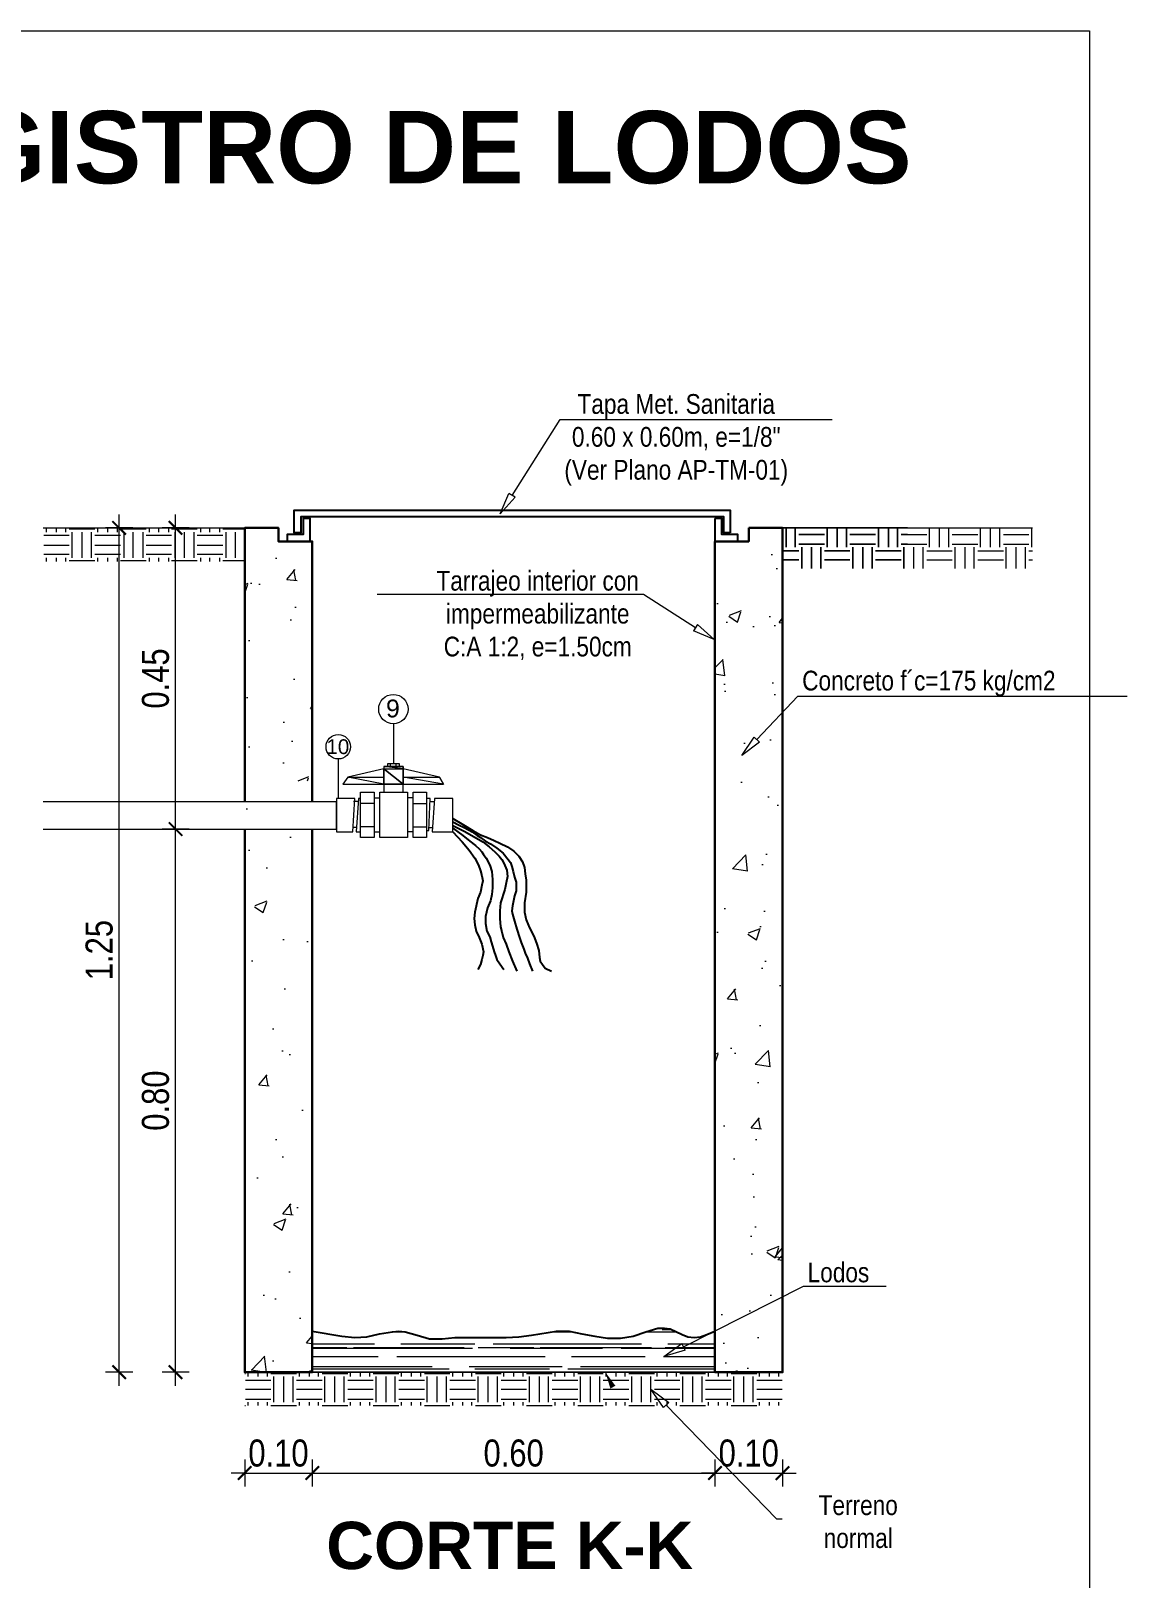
# Model space of a CAD drawing. Header units: metres. Extents: x 0 to 1843, y 1434 to 1492.
# Drawn here: x 1822.514 to 1824.136, y 1442.151 to 1444.442 of the extents above; entities that cross this region are included whole.
import ezdxf
from ezdxf import colors
from ezdxf.entities.mleader import LeaderData, LeaderLine
from ezdxf.enums import TextEntityAlignment as Align
from ezdxf.math import Vec2, Vec3

# ---------------------------------------------------------------- set-up
doc = ezdxf.new("R2010")
doc.units = ezdxf.units.M
doc.header["$LTSCALE"] = 0.005
doc.layers.add('-Acero techos', color=252, linetype='Continuous', lineweight=13)
doc.layers.add('-Acotado', color=251, linetype='Continuous', lineweight=5)
for name, color, linetype in [('A_50_CotasExter', 7, 'Continuous'), ('G-TEXTOS-TITULOS', 4, 'Continuous'), ('PDF_Text', 7, 'Continuous')]:
    doc.layers.add(name, color=color, linetype=linetype)
for name, color, linetype, true_color in [('PDF2_Geometry', 9, 'Continuous', 0x808080), ('PDF2_Solid Fills', 7, 'Continuous', 0xa500dd), ('PDF_Accesorios metalicos', 7, 'Continuous', 0x6e8add), ('PDF_Geometry', 9, 'Continuous', 0x808080), ('PDF_Muro secundario', 7, 'Continuous', 0x545454), ("PDF_Tub. de desague 4''", 7, 'Continuous', 0x002595)]:
    doc.layers.add(name, color=color, linetype=linetype, true_color=true_color)
doc.styles.add('-Arial Narrow', font='ARIALN.TTF')
doc.styles.add('25-TITULO', font='arialbd.ttf', dxfattribs={"height": 0.1})
doc.styles.add('PDF Arial-BoldMT', font='arial.ttf')
doc.dimstyles.new('Esc 1_20n', dxfattribs={"dimscale": 0.02, "dimtxt": 2, "dimasz": 1, "dimexe": 1, "dimexo": 1, "dimgap": 0.45, "dimtad": 1, "dimtoh": 1, "dimzin": 3, "dimdsep": 46, "dimtxsty": '-Arial Narrow', "dimblk": 'ARCHTICK', "dimcen": 1, "dimdle": 1, "dimclrd": 7, "dimclre": 7, "dimclrt": 7, "dimadec": 0, "dimazin": 0, "dimtfac": 1, "dimtix": 1, "dimtmove": 1, "dimatfit": 2, "dimldrblk": 'ARCHTICK', "dimfxl": 1, "dimfxlon": 1, "dimtolj": 2, "dimlwd": 5, "dimlwe": 5, "dimarcsym": 0})

# ---------------------------------------------------------------- blocks, each defined once
blk = doc.blocks.new('_ClosedBlank')
at = {"color": 0, "linetype": 'ByBlock', "lineweight": -2}
for p, q in [((-1, 0.167), (0, 0)), ((-1, 0.167), (-1, -0.167)), ((0, 0), (-1, -0.167))]:
    blk.add_line(p, q, dxfattribs=at)
blk = doc.blocks.new('_ArchTick')
at = {"color": 0, "linetype": 'ByBlock', "const_width": 0.15}
blk.add_lwpolyline([(-0.5, -0.5), (0.5, 0.5)], dxfattribs=at)
blk = doc.blocks.new('*D323')
at = {"layer": 'A_50_CotasExter', "color": 7, "lineweight": 5, "ltscale": 0.005, "transparency": 16777216}
for p, q in [((1822.7278, 1442.4362), (1822.7278, 1443.2804)), ((1822.7478, 1443.2604), (1822.7078, 1443.2604)), ((1822.7478, 1442.4562), (1822.7078, 1442.4562))]:
    blk.add_line(p, q, dxfattribs=at)
at = {"layer": 'Defpoints', "color": 0, "ltscale": 0.005, "transparency": 16777216}
for p in [(1822.7278, 1443.2604), (1822.8302, 1443.2604), (1822.8302, 1442.4562)]:
    blk.add_point(p, dxfattribs=at)
at = {"layer": 'A_50_CotasExter', "color": 7, "lineweight": 5, "ltscale": 0.005, "transparency": 16777216, "xscale": 0.02, "yscale": 0.02, "zscale": 0.02}
for p, rotation in [((1822.7278, 1443.2604), 90), ((1822.7278, 1442.4562), 270)]:
    blk.add_blockref('_ArchTick', p, dxfattribs=dict(at, rotation=rotation))
at = {"layer": 'A_50_CotasExter', "color": 7, "ltscale": 0.005, "transparency": 16777216, "insert": (1822.6983, 1442.8583), "char_height": 0.04, "attachment_point": 5, "rotation": 90, "style": '-Arial Narrow'}
blk.add_mtext('\\A2;0.80', dxfattribs=at)
blk = doc.blocks.new('*D324')
at = {"layer": 'A_50_CotasExter', "color": 7, "lineweight": 5, "ltscale": 0.005, "transparency": 16777216}
for p, q in [((1822.7278, 1443.2404), (1822.7278, 1443.7262)), ((1822.7478, 1443.7062), (1822.7078, 1443.7062)), ((1822.7478, 1443.2604), (1822.7078, 1443.2604))]:
    blk.add_line(p, q, dxfattribs=at)
at = {"layer": 'Defpoints', "color": 0, "ltscale": 0.005, "transparency": 16777216}
for p in [(1822.7278, 1443.7062), (1822.8302, 1443.7062), (1822.8302, 1443.2604)]:
    blk.add_point(p, dxfattribs=at)
at = {"layer": 'A_50_CotasExter', "color": 7, "lineweight": 5, "ltscale": 0.005, "transparency": 16777216, "xscale": 0.02, "yscale": 0.02, "zscale": 0.02}
for p, rotation in [((1822.7278, 1443.7062), 90), ((1822.7278, 1443.2604), 270)]:
    blk.add_blockref('_ArchTick', p, dxfattribs=dict(at, rotation=rotation))
at = {"layer": 'A_50_CotasExter', "color": 7, "ltscale": 0.005, "transparency": 16777216, "insert": (1822.6983, 1443.4833), "char_height": 0.04, "attachment_point": 5, "rotation": 90, "style": '-Arial Narrow'}
blk.add_mtext('\\A2;0.45', dxfattribs=at)
blk = doc.blocks.new('*D325')
at = {"layer": 'A_50_CotasExter', "color": 7, "lineweight": 5, "ltscale": 0.005, "transparency": 16777216}
for p, q in [((1822.6444, 1442.4362), (1822.6444, 1443.7262)), ((1822.6644, 1443.7062), (1822.6244, 1443.7062)), ((1822.6644, 1442.4562), (1822.6244, 1442.4562))]:
    blk.add_line(p, q, dxfattribs=at)
at = {"layer": 'Defpoints', "color": 0, "ltscale": 0.005, "transparency": 16777216}
for p in [(1822.6444, 1443.7062), (1822.8302, 1443.7062), (1822.8302, 1442.4562)]:
    blk.add_point(p, dxfattribs=at)
at = {"layer": 'A_50_CotasExter', "color": 7, "lineweight": 5, "ltscale": 0.005, "transparency": 16777216, "xscale": 0.02, "yscale": 0.02, "zscale": 0.02}
for p, rotation in [((1822.6444, 1443.7062), 90), ((1822.6444, 1442.4562), 270)]:
    blk.add_blockref('_ArchTick', p, dxfattribs=dict(at, rotation=rotation))
at = {"layer": 'A_50_CotasExter', "color": 7, "ltscale": 0.005, "transparency": 16777216, "insert": (1822.6149, 1443.0812), "char_height": 0.04, "attachment_point": 5, "rotation": 90, "style": '-Arial Narrow'}
blk.add_mtext('\\A2;1.25', dxfattribs=at)
blk = doc.blocks.new('*D326')
at = {"layer": 'A_50_CotasExter', "color": 7, "lineweight": 5, "ltscale": 0.005, "transparency": 16777216}
for p, q in [((1822.9302, 1442.3269), (1822.9302, 1442.2869)), ((1823.5263, 1442.3269), (1823.5263, 1442.2869)), ((1822.9102, 1442.3069), (1823.5463, 1442.3069))]:
    blk.add_line(p, q, dxfattribs=at)
at = {"layer": 'Defpoints', "color": 0, "ltscale": 0.005, "transparency": 16777216}
for p in [(1823.5263, 1443.0712), (1822.9302, 1442.4562), (1823.5263, 1442.3069)]:
    blk.add_point(p, dxfattribs=at)
at = {"layer": 'A_50_CotasExter', "color": 7, "lineweight": 5, "ltscale": 0.005, "transparency": 16777216, "xscale": 0.02, "yscale": 0.02, "zscale": 0.02}
for p, rotation in [((1822.9302, 1442.3069), 180.0000000001303), ((1823.5263, 1442.3069), 1.302755197527456e-10)]:
    blk.add_blockref('_ArchTick', p, dxfattribs=dict(at, rotation=rotation))
at = {"layer": 'A_50_CotasExter', "color": 7, "ltscale": 0.005, "transparency": 16777216, "insert": (1823.2283, 1442.3363), "char_height": 0.04, "attachment_point": 5, "style": '-Arial Narrow'}
blk.add_mtext('\\A2;0.60', dxfattribs=at)
blk = doc.blocks.new('*D327')
at = {"layer": 'A_50_CotasExter', "color": 7, "lineweight": 5, "ltscale": 0.005, "transparency": 16777216}
for p, q in [((1823.5263, 1442.3269), (1823.5263, 1442.2869)), ((1823.6263, 1442.3269), (1823.6263, 1442.2869)), ((1823.5263, 1442.3069), (1823.5063, 1442.3069)), ((1823.5263, 1442.3069), (1823.6263, 1442.3069)), ((1823.6263, 1442.3069), (1823.6463, 1442.3069))]:
    blk.add_line(p, q, dxfattribs=at)
at = {"layer": 'Defpoints', "color": 0, "ltscale": 0.005, "transparency": 16777216}
for p in [(1823.5263, 1443.0712), (1823.6263, 1443.0812), (1823.6263, 1442.3069)]:
    blk.add_point(p, dxfattribs=at)
at = {"layer": 'A_50_CotasExter', "color": 7, "lineweight": 5, "ltscale": 0.005, "transparency": 16777216, "xscale": 0.02, "yscale": 0.02, "zscale": 0.02}
for p, rotation in [((1823.5263, 1442.3069), 1.302957741700084e-10), ((1823.6263, 1442.3069), 180.0000000001303)]:
    blk.add_blockref('_ArchTick', p, dxfattribs=dict(at, rotation=rotation))
at = {"layer": 'A_50_CotasExter', "color": 7, "ltscale": 0.005, "transparency": 16777216, "insert": (1823.5763, 1442.3363), "char_height": 0.04, "attachment_point": 5, "style": '-Arial Narrow'}
blk.add_mtext('\\A2;0.10', dxfattribs=at)
blk = doc.blocks.new('*D314')
at = {"layer": 'A_50_CotasExter', "color": 7, "lineweight": 5, "ltscale": 0.005, "transparency": 16777216}
for p, q in [((1822.8302, 1442.3269), (1822.8302, 1442.2869)), ((1822.9302, 1442.3269), (1822.9302, 1442.2869)), ((1822.8302, 1442.3069), (1822.8102, 1442.3069)), ((1822.8302, 1442.3069), (1822.9302, 1442.3069)), ((1822.9302, 1442.3069), (1822.9502, 1442.3069))]:
    blk.add_line(p, q, dxfattribs=at)
at = {"layer": 'Defpoints', "color": 0, "ltscale": 0.005, "transparency": 16777216}
for p in [(1822.8302, 1442.4562), (1822.9302, 1442.4562), (1822.9302, 1442.3069)]:
    blk.add_point(p, dxfattribs=at)
at = {"layer": 'A_50_CotasExter', "color": 7, "lineweight": 5, "ltscale": 0.005, "transparency": 16777216, "xscale": 0.02, "yscale": 0.02, "zscale": 0.02}
blk.add_blockref('_ArchTick', (1822.8302, 1442.3069), dxfattribs=at)
at = {"layer": 'A_50_CotasExter', "color": 7, "lineweight": 5, "ltscale": 0.005, "transparency": 16777216, "xscale": 0.02, "yscale": 0.02, "zscale": 0.02, "rotation": 180}
blk.add_blockref('_ArchTick', (1822.9302, 1442.3069), dxfattribs=at)
at = {"layer": 'A_50_CotasExter', "color": 7, "ltscale": 0.005, "transparency": 16777216, "insert": (1822.8802, 1442.3363), "char_height": 0.04, "attachment_point": 5, "style": '-Arial Narrow'}
blk.add_mtext('\\A2;0.10', dxfattribs=at)

msp = doc.modelspace()

# ---------------------------------------------------------------- hatches: boundary and pattern name
at = {"layer": '-Acero techos', "lineweight": 5, "ltscale": 0.005, "true_color": 0x939598}
h = msp.add_hatch(dxfattribs=at)
h.set_pattern_fill('AR-CONC', color=252, scale=0.001)
h.set_pattern_definition([(50, (2.04877, -0.85642), (0.182184669, -0.015939086), [0.01905, -0.20955]), (355, (2.04877, -0.85642), (-0.035243421, 0.191056845), [0.01524, -0.167640584]), (100.451445, (2.06395, -0.85775), (0.146941247, 0.175117752), [0.016190009, -0.178090245]), (46.1842, (2.04877, -0.80562), (0.27107904, -0.042042328), [0.028575, -0.314325]), (96.635558, (2.07136, -0.80912), (0.237404134, 0.247426125), [0.024285023, -0.267135608]), (351.184151, (2.04877, -0.80562), (0.237404134, 0.247426125), [0.022859967, -0.251459732]), (21, (2.07417, -0.81832), (0.151614391, -0.102265198), [0.01905, -0.20955]), (326, (2.07417, -0.81832), (0.061802028, 0.184187966), [0.01524, -0.16764]), (71.451445, (2.0868, -0.82684), (0.213416419, 0.081922769), [0.016190009, -0.178089938]), (37.5, (2.048765, -0.85642), (0.0030886033, 0.0845550389), [0, -0.165608, 0, -0.17018, 0, -0.168275]), (7.5, (2.048765, -0.85642), (0.0668196625, 0.1001805748), [0, -0.097028, 0, -0.161798, 0, -0.064135]), (327.5, (1.99212, -0.85642), (0.1355905952, -0.005728744), [0, -0.0635, 0, -0.19812, 0, -0.26289]), (317.5, (1.96672, -0.85642), (0.1481291814, 0.025426491), [0, -0.08255, 0, -0.131572, 0, -0.18669])])
h.paths.add_polyline_path([(1823.62633, 1443.70616), (1823.57633, 1443.70616), (1823.57633, 1443.68619), (1823.52633, 1443.68619), (1823.52633, 1443.01744), (1823.62633, 1443.06796), (1823.62633, 1443.43301), (1823.58841, 1443.39284), (1823.59235, 1443.38912), (1823.56612, 1443.36921), (1823.58448, 1443.39655), (1823.58841, 1443.39284), (1823.62633, 1443.43301)])
h.paths.add_polyline_path([(1823.62633, 1443.06796), (1823.52633, 1443.01744), (1823.52633, 1442.45616), (1823.62633, 1442.45616)])
h.paths.add_polyline_path([(1822.93023, 1443.291), (1822.83023, 1443.291), (1822.83023, 1442.45616), (1822.93023, 1442.45616)])
h.paths.add_polyline_path([(1822.93023, 1443.68619), (1822.88023, 1443.68619), (1822.88023, 1443.70616), (1822.83023, 1443.70616), (1822.83023, 1443.33199), (1822.93023, 1443.33199)])

# ---------------------------------------------------------------- linework, layer by layer
at = {"layer": '-Acero techos', "color": 18, "ltscale": 0.005, "true_color": 0x000000}
msp.add_lwpolyline([(1821.07833, 1444.44203), (1824.08088, 1444.44203), (1824.08088, 1439.88018), (1821.07833, 1439.88018)], close=True, dxfattribs=at)
at = {"layer": 'PDF2_Geometry', "color": 34, "lineweight": 5, "true_color": 0x954a00}
for points in [[(1822.53174, 1443.70616), (1822.83023, 1443.70616)], [(1823.81132, 1443.70616), (1823.62633, 1443.70616), (1823.9963, 1443.70616)]]:
    msp.add_lwpolyline(points, dxfattribs=at)
at = {"layer": 'PDF2_Geometry', "lineweight": 5}
for points in [[(1822.53279, 1443.69565), (1822.57062, 1443.69565)], [(1822.53699, 1443.69986), (1822.53699, 1443.70616)], [(1822.55171, 1443.69986), (1822.55171, 1443.70616)], [(1822.56537, 1443.69986), (1822.56537, 1443.70616)], [(1822.57062, 1443.70511), (1822.60846, 1443.70511)], [(1822.57483, 1443.66202), (1822.57483, 1443.69986)], [(1822.58954, 1443.66202), (1822.58954, 1443.69986)], [(1822.60321, 1443.66202), (1822.60321, 1443.69986)], [(1822.60846, 1443.69565), (1822.6463, 1443.69565)], [(1822.61267, 1443.69986), (1822.61267, 1443.70616)], [(1822.62738, 1443.69986), (1822.62738, 1443.70616)], [(1822.6421, 1443.69986), (1822.6421, 1443.70616)], [(1822.6463, 1443.70511), (1822.68414, 1443.70511)], [(1822.65156, 1443.66202), (1822.65156, 1443.69986)], [(1822.66522, 1443.66202), (1822.66522, 1443.69986)], [(1822.67993, 1443.66202), (1822.67993, 1443.69986)], [(1822.68414, 1443.69565), (1822.72198, 1443.69565)], [(1822.68939, 1443.69986), (1822.68939, 1443.70616)], [(1822.70306, 1443.69986), (1822.70306, 1443.70616)], [(1822.71777, 1443.69986), (1822.71777, 1443.70616)], [(1822.72198, 1443.70511), (1822.75981, 1443.70511)], [(1822.72723, 1443.66202), (1822.72723, 1443.69986)], [(1822.74089, 1443.66202), (1822.74089, 1443.69986)], [(1822.75561, 1443.66202), (1822.75561, 1443.69986)], [(1822.75981, 1443.69565), (1822.79765, 1443.69565)], [(1822.76507, 1443.69986), (1822.76507, 1443.70616)], [(1822.77873, 1443.69986), (1822.77873, 1443.70616)], [(1822.79345, 1443.69986), (1822.79345, 1443.70616)], [(1822.79765, 1443.70511), (1822.83023, 1443.70511)], [(1822.80291, 1443.66202), (1822.80291, 1443.69986)], [(1822.81657, 1443.66202), (1822.81657, 1443.69986)], [(1823.81132, 1443.6967), (1823.80186, 1443.6967), (1823.83969, 1443.6967)], [(1823.8439, 1443.67778), (1823.8439, 1443.70616)], [(1823.85861, 1443.67778), (1823.85861, 1443.70616)], [(1823.87228, 1443.67778), (1823.87228, 1443.70616)], [(1823.87753, 1443.6967), (1823.91537, 1443.6967)], [(1823.91957, 1443.67778), (1823.91957, 1443.70616)], [(1823.93429, 1443.67778), (1823.93429, 1443.70616)], [(1823.94795, 1443.67778), (1823.94795, 1443.70616)], [(1823.95321, 1443.6967), (1823.99105, 1443.6967)], [(1823.99525, 1443.67778), (1823.99525, 1443.70616)], [(1822.53279, 1443.68094), (1822.57062, 1443.68094)], [(1822.53279, 1443.66727), (1822.57062, 1443.66727)], [(1822.60846, 1443.68094), (1822.6463, 1443.68094)], [(1822.60846, 1443.66727), (1822.6463, 1443.66727)], [(1822.68414, 1443.68094), (1822.72198, 1443.68094)], [(1822.68414, 1443.66727), (1822.72198, 1443.66727)], [(1822.75981, 1443.68094), (1822.79765, 1443.68094)], [(1822.75981, 1443.66727), (1822.79765, 1443.66727)], [(1823.81132, 1443.68199), (1823.80186, 1443.68199), (1823.83969, 1443.68199)], [(1823.82077, 1443.64625), (1823.82077, 1443.67778)], [(1823.83444, 1443.64625), (1823.83444, 1443.67778)], [(1823.83969, 1443.67253), (1823.87753, 1443.67253)], [(1823.87753, 1443.68199), (1823.91537, 1443.68199)], [(1823.88174, 1443.64625), (1823.88174, 1443.67778)], [(1823.89645, 1443.64625), (1823.89645, 1443.67778)], [(1823.91011, 1443.64625), (1823.91011, 1443.67778)], [(1823.91537, 1443.67253), (1823.95321, 1443.67253)], [(1823.95321, 1443.68199), (1823.99105, 1443.68199)], [(1823.95741, 1443.64625), (1823.95741, 1443.67778)], [(1823.97213, 1443.64625), (1823.97213, 1443.67778)], [(1823.98579, 1443.64625), (1823.98579, 1443.67778)], [(1823.99105, 1443.67253), (1823.9963, 1443.67253)], [(1822.53699, 1443.65676), (1822.53699, 1443.66202)], [(1822.55171, 1443.65676), (1822.55171, 1443.66202)], [(1822.56537, 1443.65676), (1822.56537, 1443.66202)], [(1822.57062, 1443.65781), (1822.60846, 1443.65781)], [(1822.61267, 1443.65676), (1822.61267, 1443.66202)], [(1822.62738, 1443.65676), (1822.62738, 1443.66202)], [(1822.6421, 1443.65676), (1822.6421, 1443.66202)], [(1822.6463, 1443.65781), (1822.68414, 1443.65781)], [(1822.68939, 1443.65676), (1822.68939, 1443.66202)], [(1822.70306, 1443.65676), (1822.70306, 1443.66202)], [(1822.71777, 1443.65676), (1822.71777, 1443.66202)], [(1822.72198, 1443.65781), (1822.75981, 1443.65781)], [(1822.76507, 1443.65676), (1822.76507, 1443.66202)], [(1822.77873, 1443.65676), (1822.77873, 1443.66202)], [(1822.79345, 1443.65676), (1822.79345, 1443.66202)], [(1822.79765, 1443.65781), (1822.83023, 1443.65781)], [(1823.83969, 1443.65887), (1823.87753, 1443.65887)], [(1823.91537, 1443.65887), (1823.95321, 1443.65887)], [(1823.99105, 1443.65887), (1823.9963, 1443.65887)], [(1822.83023, 1442.45406), (1822.83129, 1442.45406)], [(1822.83549, 1442.44986), (1822.83549, 1442.45616)], [(1822.8502, 1442.44986), (1822.8502, 1442.45616)], [(1822.86387, 1442.44986), (1822.86387, 1442.45616)], [(1822.86912, 1442.45406), (1822.90696, 1442.45406)], [(1822.87333, 1442.41202), (1822.87333, 1442.44986)], [(1822.88804, 1442.41202), (1822.88804, 1442.44986)], [(1822.90171, 1442.41202), (1822.90171, 1442.44986)], [(1822.91117, 1442.44986), (1822.91117, 1442.45616)], [(1822.92588, 1442.44986), (1822.92588, 1442.45616)], [(1822.93954, 1442.44986), (1822.93954, 1442.45616)], [(1822.9448, 1442.45406), (1822.98264, 1442.45406)], [(1822.949, 1442.41202), (1822.949, 1442.44986)], [(1822.96372, 1442.41202), (1822.96372, 1442.44986)], [(1822.97738, 1442.41202), (1822.97738, 1442.44986)], [(1822.98684, 1442.44986), (1822.98684, 1442.45616)], [(1823.00156, 1442.44986), (1823.00156, 1442.45616)], [(1823.01522, 1442.44986), (1823.01522, 1442.45616)], [(1823.02047, 1442.45406), (1823.05831, 1442.45406)], [(1823.02468, 1442.41202), (1823.02468, 1442.44986)], [(1823.03939, 1442.41202), (1823.03939, 1442.44986)], [(1823.05306, 1442.41202), (1823.05306, 1442.44986)], [(1823.06252, 1442.44986), (1823.06252, 1442.45616)], [(1823.07723, 1442.44986), (1823.07723, 1442.45616)], [(1823.09089, 1442.44986), (1823.09089, 1442.45616)], [(1823.09615, 1442.45406), (1823.13399, 1442.45406)], [(1823.10035, 1442.41202), (1823.10035, 1442.44986)], [(1823.11507, 1442.41202), (1823.11507, 1442.44986)], [(1823.12873, 1442.41202), (1823.12873, 1442.44986)], [(1823.13819, 1442.44986), (1823.13819, 1442.45616)], [(1823.15291, 1442.44986), (1823.15291, 1442.45616)], [(1823.16657, 1442.44986), (1823.16657, 1442.45616)], [(1823.17183, 1442.45406), (1823.20966, 1442.45406)], [(1823.17603, 1442.41202), (1823.17603, 1442.44986)], [(1823.19074, 1442.41202), (1823.19074, 1442.44986)], [(1823.20441, 1442.41202), (1823.20441, 1442.44986)], [(1823.21387, 1442.44986), (1823.21387, 1442.45616)], [(1823.22858, 1442.44986), (1823.22858, 1442.45616)], [(1823.24225, 1442.44986), (1823.24225, 1442.45616)], [(1823.2475, 1442.45406), (1823.28534, 1442.45406)], [(1823.25171, 1442.41202), (1823.25171, 1442.44986)], [(1823.26642, 1442.41202), (1823.26642, 1442.44986)], [(1823.28008, 1442.41202), (1823.28008, 1442.44986)], [(1823.28954, 1442.44986), (1823.28954, 1442.45616)], [(1823.30426, 1442.44986), (1823.30426, 1442.45616)], [(1823.31792, 1442.44986), (1823.31792, 1442.45616)], [(1823.32318, 1442.45406), (1823.36102, 1442.45406)], [(1823.32738, 1442.41202), (1823.32738, 1442.44986)], [(1823.3421, 1442.41202), (1823.3421, 1442.44986)], [(1823.35576, 1442.41202), (1823.35576, 1442.44986)], [(1823.36522, 1442.44986), (1823.36522, 1442.45616)], [(1823.37993, 1442.44986), (1823.37993, 1442.45616)], [(1823.3936, 1442.44986), (1823.3936, 1442.45616)], [(1823.39885, 1442.45406), (1823.43669, 1442.45406)], [(1823.40306, 1442.41202), (1823.40306, 1442.44986)], [(1823.41777, 1442.41202), (1823.41777, 1442.44986)], [(1823.43144, 1442.41202), (1823.43144, 1442.44986)], [(1823.44089, 1442.44986), (1823.44089, 1442.45616)], [(1823.45561, 1442.44986), (1823.45561, 1442.45616)], [(1823.46927, 1442.44986), (1823.46927, 1442.45616)], [(1823.47453, 1442.45406), (1823.51237, 1442.45406)], [(1823.47873, 1442.41202), (1823.47873, 1442.44986)], [(1823.49345, 1442.41202), (1823.49345, 1442.44986)], [(1823.50711, 1442.41202), (1823.50711, 1442.44986)], [(1823.51657, 1442.44986), (1823.51657, 1442.45616)], [(1823.53129, 1442.44986), (1823.53129, 1442.45616)], [(1823.54495, 1442.44986), (1823.54495, 1442.45616)], [(1823.5502, 1442.45406), (1823.58804, 1442.45406)], [(1823.55441, 1442.41202), (1823.55441, 1442.44986)], [(1823.56912, 1442.41202), (1823.56912, 1442.44986)], [(1823.58279, 1442.41202), (1823.58279, 1442.44986)], [(1823.59225, 1442.44986), (1823.59225, 1442.45616)], [(1823.60696, 1442.44986), (1823.60696, 1442.45616)], [(1823.62062, 1442.44986), (1823.62062, 1442.45616)], [(1822.83129, 1442.4446), (1822.86912, 1442.4446)], [(1822.83129, 1442.43094), (1822.86912, 1442.43094)], [(1822.90696, 1442.4446), (1822.9448, 1442.4446)], [(1822.90696, 1442.43094), (1822.9448, 1442.43094)], [(1822.98264, 1442.4446), (1823.02047, 1442.4446)], [(1822.98264, 1442.43094), (1823.02047, 1442.43094)], [(1823.05831, 1442.4446), (1823.09615, 1442.4446)], [(1823.05831, 1442.43094), (1823.09615, 1442.43094)], [(1823.13399, 1442.4446), (1823.17183, 1442.4446)], [(1823.13399, 1442.43094), (1823.17183, 1442.43094)], [(1823.20966, 1442.4446), (1823.2475, 1442.4446)], [(1823.20966, 1442.43094), (1823.2475, 1442.43094)], [(1823.28534, 1442.4446), (1823.32318, 1442.4446)], [(1823.28534, 1442.43094), (1823.32318, 1442.43094)], [(1823.36102, 1442.4446), (1823.39885, 1442.4446)], [(1823.36102, 1442.43094), (1823.39885, 1442.43094)], [(1823.43669, 1442.4446), (1823.47453, 1442.4446)], [(1823.43669, 1442.43094), (1823.47453, 1442.43094)], [(1823.51237, 1442.4446), (1823.5502, 1442.4446)], [(1823.51237, 1442.43094), (1823.5502, 1442.43094)], [(1823.58804, 1442.4446), (1823.62588, 1442.4446)], [(1823.58804, 1442.43094), (1823.62588, 1442.43094)], [(1822.83023, 1442.40676), (1822.83129, 1442.40676)], [(1822.83129, 1442.41622), (1822.86912, 1442.41622)], [(1822.83549, 1442.40676), (1822.83549, 1442.41202)], [(1822.8502, 1442.40676), (1822.8502, 1442.41202)], [(1822.86387, 1442.40676), (1822.86387, 1442.41202)], [(1822.86912, 1442.40676), (1822.90696, 1442.40676)], [(1822.90696, 1442.41622), (1822.9448, 1442.41622)], [(1822.91117, 1442.40676), (1822.91117, 1442.41202)], [(1822.92588, 1442.40676), (1822.92588, 1442.41202)], [(1822.93954, 1442.40676), (1822.93954, 1442.41202)], [(1822.9448, 1442.40676), (1822.98264, 1442.40676)], [(1822.98264, 1442.41622), (1823.02047, 1442.41622)], [(1822.98684, 1442.40676), (1822.98684, 1442.41202)], [(1823.00156, 1442.40676), (1823.00156, 1442.41202)], [(1823.01522, 1442.40676), (1823.01522, 1442.41202)], [(1823.02047, 1442.40676), (1823.05831, 1442.40676)], [(1823.05831, 1442.41622), (1823.09615, 1442.41622)], [(1823.06252, 1442.40676), (1823.06252, 1442.41202)], [(1823.07723, 1442.40676), (1823.07723, 1442.41202)], [(1823.09089, 1442.40676), (1823.09089, 1442.41202)], [(1823.09615, 1442.40676), (1823.13399, 1442.40676)], [(1823.13399, 1442.41622), (1823.17183, 1442.41622)], [(1823.13819, 1442.40676), (1823.13819, 1442.41202)], [(1823.15291, 1442.40676), (1823.15291, 1442.41202)], [(1823.16657, 1442.40676), (1823.16657, 1442.41202)], [(1823.17183, 1442.40676), (1823.20966, 1442.40676)], [(1823.20966, 1442.41622), (1823.2475, 1442.41622)], [(1823.21387, 1442.40676), (1823.21387, 1442.41202)], [(1823.22858, 1442.40676), (1823.22858, 1442.41202)], [(1823.24225, 1442.40676), (1823.24225, 1442.41202)], [(1823.2475, 1442.40676), (1823.28534, 1442.40676)], [(1823.28534, 1442.41622), (1823.32318, 1442.41622)], [(1823.28954, 1442.40676), (1823.28954, 1442.41202)], [(1823.30426, 1442.40676), (1823.30426, 1442.41202)], [(1823.31792, 1442.40676), (1823.31792, 1442.41202)], [(1823.32318, 1442.40676), (1823.36102, 1442.40676)], [(1823.36102, 1442.41622), (1823.39885, 1442.41622)], [(1823.36522, 1442.40676), (1823.36522, 1442.41202)], [(1823.37993, 1442.40676), (1823.37993, 1442.41202)], [(1823.3936, 1442.40676), (1823.3936, 1442.41202)], [(1823.39885, 1442.40676), (1823.43669, 1442.40676)], [(1823.43669, 1442.41622), (1823.47453, 1442.41622)], [(1823.44089, 1442.40676), (1823.44089, 1442.41202)], [(1823.45561, 1442.40676), (1823.45561, 1442.41202)], [(1823.46927, 1442.40676), (1823.46927, 1442.41202)], [(1823.47453, 1442.40676), (1823.51237, 1442.40676)], [(1823.51237, 1442.41622), (1823.5502, 1442.41622)], [(1823.51657, 1442.40676), (1823.51657, 1442.41202)], [(1823.53129, 1442.40676), (1823.53129, 1442.41202)], [(1823.54495, 1442.40676), (1823.54495, 1442.41202)], [(1823.5502, 1442.40676), (1823.58804, 1442.40676)], [(1823.58804, 1442.41622), (1823.62588, 1442.41622)], [(1823.59225, 1442.40676), (1823.59225, 1442.41202)], [(1823.60696, 1442.40676), (1823.60696, 1442.41202)], [(1823.62062, 1442.40676), (1823.62062, 1442.41202)]]:
    msp.add_lwpolyline(points, dxfattribs=at)
for points in [[(1823.63159, 1443.70616), (1823.63159, 1443.67778)], [(1823.64525, 1443.70616), (1823.64525, 1443.67778)], [(1823.68834, 1443.6967), (1823.6505, 1443.6967)], [(1823.69255, 1443.70616), (1823.69255, 1443.67778)], [(1823.70726, 1443.70616), (1823.70726, 1443.67778)], [(1823.72093, 1443.70616), (1823.72093, 1443.67778)], [(1823.76402, 1443.6967), (1823.72618, 1443.6967)], [(1823.76822, 1443.70616), (1823.76822, 1443.67778)], [(1823.78294, 1443.70616), (1823.78294, 1443.67778)], [(1823.7966, 1443.70616), (1823.7966, 1443.67778)], [(1823.6505, 1443.67253), (1823.62633, 1443.67253)], [(1823.68834, 1443.68199), (1823.6505, 1443.68199)], [(1823.65471, 1443.67778), (1823.65471, 1443.64625)], [(1823.66942, 1443.67778), (1823.66942, 1443.64625)], [(1823.68309, 1443.67778), (1823.68309, 1443.64625)], [(1823.72618, 1443.67253), (1823.68834, 1443.67253)], [(1823.76402, 1443.68199), (1823.72618, 1443.68199)], [(1823.73038, 1443.67778), (1823.73038, 1443.64625)], [(1823.7451, 1443.67778), (1823.7451, 1443.64625)], [(1823.75876, 1443.67778), (1823.75876, 1443.64625)], [(1823.80186, 1443.67253), (1823.76402, 1443.67253)], [(1823.80606, 1443.67778), (1823.80606, 1443.64625)], [(1823.6505, 1443.65887), (1823.62633, 1443.65887)], [(1823.72618, 1443.65887), (1823.68834, 1443.65887)], [(1823.80186, 1443.65887), (1823.76402, 1443.65887)]]:
    msp.add_lwpolyline(points, close=True, dxfattribs=at)
at = {"layer": 'PDF2_Geometry', "color": 113, "lineweight": 25, "true_color": 0x6edda5}
for points in [[(1823.13834, 1443.27619), (1823.15411, 1443.26673), (1823.16777, 1443.25832), (1823.17933, 1443.25202), (1823.18984, 1443.24781), (1823.1993, 1443.24361), (1823.20771, 1443.2394), (1823.21927, 1443.23415), (1823.22873, 1443.22784), (1823.23609, 1443.22049), (1823.24135, 1443.21208), (1823.2445, 1443.20367), (1823.24555, 1443.19421), (1823.2466, 1443.18475), (1823.2466, 1443.16688), (1823.2445, 1443.15112), (1823.2445, 1443.13745), (1823.2466, 1443.12589), (1823.25186, 1443.11433), (1823.25816, 1443.10172), (1823.26237, 1443.09121), (1823.26552, 1443.0807), (1823.26657, 1443.07019), (1823.26762, 1443.06493), (1823.27077, 1443.05967), (1823.27498, 1443.05442), (1823.28444, 1443.05022)], [(1823.13834, 1443.27094), (1823.14675, 1443.26673), (1823.15516, 1443.26253), (1823.16147, 1443.25937), (1823.16672, 1443.25622), (1823.17408, 1443.25097), (1823.17933, 1443.24781), (1823.18669, 1443.24256), (1823.19405, 1443.23835), (1823.20351, 1443.23205), (1823.21297, 1443.22469), (1823.22032, 1443.21523), (1823.22348, 1443.21103), (1823.22558, 1443.20472), (1823.22768, 1443.19736), (1823.22978, 1443.18895), (1823.23189, 1443.1816), (1823.23189, 1443.17529), (1823.23189, 1443.16898), (1823.22978, 1443.16163), (1823.22663, 1443.14691), (1823.22558, 1443.13955), (1823.22663, 1443.1343), (1823.22978, 1443.12379), (1823.23294, 1443.11223), (1823.23714, 1443.09961), (1823.23924, 1443.09226), (1823.24345, 1443.0828), (1823.24555, 1443.07649), (1823.2487, 1443.06913), (1823.25186, 1443.06073), (1823.25606, 1443.05022)], [(1823.13834, 1443.26568), (1823.15516, 1443.25727), (1823.16987, 1443.24886), (1823.18249, 1443.24151), (1823.19195, 1443.23415), (1823.20035, 1443.22679), (1823.20666, 1443.22049), (1823.21086, 1443.21523), (1823.21402, 1443.20998), (1823.21822, 1443.19946), (1823.21927, 1443.19001), (1823.21717, 1443.18055), (1823.21507, 1443.17109), (1823.20876, 1443.15112), (1823.20771, 1443.13955), (1823.20771, 1443.12799), (1823.20876, 1443.11538), (1823.21086, 1443.10802), (1823.21297, 1443.09961), (1823.21717, 1443.09016), (1823.22138, 1443.07859), (1823.22663, 1443.06493), (1823.23294, 1443.05022)], [(1823.13834, 1443.26148), (1823.1457, 1443.25622), (1823.15306, 1443.25097), (1823.16357, 1443.24256), (1823.17198, 1443.23625), (1823.17723, 1443.231), (1823.18144, 1443.22679), (1823.18354, 1443.22259), (1823.18774, 1443.21733), (1823.193, 1443.20682), (1823.19615, 1443.19736), (1823.1972, 1443.1858), (1823.1972, 1443.17319), (1823.19615, 1443.16373), (1823.19405, 1443.15427), (1823.18984, 1443.14376), (1823.18669, 1443.13115), (1823.18669, 1443.12064), (1823.18879, 1443.10907), (1823.193, 1443.10067), (1823.1951, 1443.09331), (1823.1972, 1443.087), (1823.1993, 1443.07859), (1823.20141, 1443.07334), (1823.20351, 1443.06703), (1823.20771, 1443.06073), (1823.21402, 1443.05232)], [(1823.13834, 1443.25622), (1823.15201, 1443.24151), (1823.16252, 1443.22889), (1823.17093, 1443.21733), (1823.17618, 1443.20682), (1823.17933, 1443.19841), (1823.18144, 1443.19106), (1823.18249, 1443.1837), (1823.18144, 1443.17739), (1823.17933, 1443.16688), (1823.17513, 1443.15742), (1823.17093, 1443.13745), (1823.16987, 1443.12799), (1823.17093, 1443.11853), (1823.17303, 1443.10907), (1823.17723, 1443.09961), (1823.18144, 1443.09016), (1823.18354, 1443.07859), (1823.18249, 1443.07334), (1823.18144, 1443.06703), (1823.17933, 1443.05967), (1823.17513, 1443.05232)], [(1822.93023, 1442.5171), (1822.97423, 1442.50977), (1822.99315, 1442.50766), (1823.01102, 1442.50872), (1823.02993, 1442.51292), (1823.04885, 1442.51607), (1823.05831, 1442.51712), (1823.06777, 1442.51607), (1823.08564, 1442.51082), (1823.10351, 1442.50556), (1823.12243, 1442.50556), (1823.14135, 1442.50766), (1823.17918, 1442.50766), (1823.21702, 1442.50766), (1823.23594, 1442.50872), (1823.25486, 1442.51082), (1823.29165, 1442.51712), (1823.31056, 1442.51712), (1823.32948, 1442.51292), (1823.3484, 1442.50977), (1823.36732, 1442.50661), (1823.38624, 1442.50661), (1823.40516, 1442.50977), (1823.42408, 1442.51607), (1823.44195, 1442.52133), (1823.45141, 1442.52133), (1823.45981, 1442.52028), (1823.47768, 1442.51187), (1823.48609, 1442.50872), (1823.49555, 1442.50766), (1823.50501, 1442.50872), (1823.51447, 1442.51187), (1823.52633, 1442.51675)]]:
    msp.add_lwpolyline(points, dxfattribs=at)
at = {"layer": 'PDF2_Geometry', "color": 113, "lineweight": 18, "true_color": 0x6edda5}
for points in [[(1823.44825, 1442.51923), (1823.46192, 1442.51923)], [(1822.93023, 1442.4982), (1823.02258, 1442.4982)], [(1823.04885, 1442.51607), (1823.06672, 1442.51607)], [(1823.06147, 1442.4982), (1823.17077, 1442.4982)], [(1823.1981, 1442.4982), (1823.41777, 1442.4982)], [(1823.28219, 1442.51607), (1823.31372, 1442.51607)], [(1823.42513, 1442.51607), (1823.46717, 1442.51607)], [(1823.45666, 1442.4982), (1823.52633, 1442.4982)], [(1822.93023, 1442.49295), (1822.98159, 1442.49295)], [(1822.93023, 1442.4919), (1823.16762, 1442.4919)], [(1822.93023, 1442.47929), (1823.02783, 1442.47929)], [(1822.99105, 1442.49295), (1823.15501, 1442.49295)], [(1823.05516, 1442.47929), (1823.27483, 1442.47929)], [(1823.17603, 1442.49295), (1823.25801, 1442.49295)], [(1823.22333, 1442.4919), (1823.35996, 1442.4919)], [(1823.26747, 1442.49295), (1823.43249, 1442.49295)], [(1823.31372, 1442.47929), (1823.42303, 1442.47929)], [(1823.38729, 1442.4919), (1823.52633, 1442.4919)], [(1823.45035, 1442.47929), (1823.52633, 1442.47929)], [(1823.45246, 1442.49295), (1823.52633, 1442.49295)], [(1822.93023, 1442.46457), (1823.10771, 1442.46457)], [(1822.93023, 1442.46142), (1823.13294, 1442.46142)], [(1822.95531, 1442.45616), (1823.00891, 1442.45616)], [(1823.01837, 1442.45616), (1823.18339, 1442.45616)], [(1823.16237, 1442.46457), (1823.30005, 1442.46457)], [(1823.17077, 1442.46142), (1823.28114, 1442.46142)], [(1823.20336, 1442.45616), (1823.28534, 1442.45616)], [(1823.2948, 1442.45616), (1823.45981, 1442.45616)], [(1823.30846, 1442.46142), (1823.52633, 1442.46142)], [(1823.32738, 1442.46457), (1823.52633, 1442.46457)], [(1823.47978, 1442.45616), (1823.55126, 1442.45616)]]:
    msp.add_lwpolyline(points, dxfattribs=at)
at = {"layer": 'PDF2_Geometry', "color": 34, "lineweight": 5, "true_color": 0x954a00}
msp.add_lwpolyline([(1823.52633, 1442.45616), (1822.93023, 1442.45616)], close=True, dxfattribs=at)
at = {"layer": 'PDF2_Solid Fills', "color": 254, "true_color": 0xdbdbdb, "transparency": 33554559}
msp.add_solid([(1823.37153, 1442.43199), (1823.36417, 1442.45616), (1823.37888, 1442.43619)], dxfattribs=at)
at = {"layer": 'PDF_Accesorios metalicos', "lineweight": 25}
for points in [[(1823.54892, 1443.69887), (1823.53962, 1443.69887), (1823.53962, 1443.72255), (1822.91354, 1443.72255), (1822.91354, 1443.69887), (1822.90339, 1443.69887), (1822.90339, 1443.73269), (1823.54892, 1443.73269)], [(1822.89325, 1443.68619), (1822.92706, 1443.68619), (1822.92706, 1443.72001), (1822.91692, 1443.72001), (1822.91692, 1443.69634), (1822.89325, 1443.69634)], [(1823.5261, 1443.72001), (1823.5261, 1443.68619), (1823.55991, 1443.68619), (1823.55991, 1443.69634), (1823.53624, 1443.69634), (1823.53624, 1443.72001)]]:
    msp.add_lwpolyline(points, close=True, dxfattribs=at)
at = {"layer": 'PDF_Geometry', "color": 7, "lineweight": 13}
for p, q in [((1823.05058, 1443.41618), (1823.05058, 1443.35712)), ((1822.96836, 1443.36406), (1822.96836, 1443.30501))]:
    msp.add_line(p, q, dxfattribs=at)
for centre, radius in [((1823.05024, 1443.43803), 0.02173), ((1822.96864, 1443.38222), 0.01806)]:
    msp.add_circle(centre, radius, dxfattribs=at)
at = {"layer": 'PDF_Muro secundario', "color": 18, "lineweight": 30, "true_color": 0x000000}
for points in [[(1822.83023, 1443.30142), (1822.83023, 1443.70616), (1822.88023, 1443.70616), (1822.88023, 1443.68619), (1822.93023, 1443.68619), (1822.93023, 1443.30142)], [(1822.93023, 1443.26043), (1822.93023, 1442.45616), (1822.83023, 1442.45616), (1822.83023, 1443.26043)]]:
    msp.add_lwpolyline(points, dxfattribs=at)
msp.add_lwpolyline([(1823.57633, 1443.70616), (1823.62633, 1443.70616), (1823.62633, 1442.45616), (1823.52633, 1442.45616), (1823.52633, 1443.68619), (1823.57633, 1443.68619)], close=True, dxfattribs=at)
at = {"layer": "PDF_Tub. de desague 4''", "lineweight": 9}
for points in [[(1823.03639, 1443.34976), (1822.98279, 1443.33715), (1822.97543, 1443.32664), (1823.03639, 1443.32664), (1823.06477, 1443.32664), (1823.12468, 1443.32664), (1823.11837, 1443.33715), (1823.06477, 1443.34976)], [(1823.06477, 1443.31508), (1823.06477, 1443.35292), (1823.03639, 1443.35292), (1823.03639, 1443.31508)], [(1823.03639, 1443.35292), (1823.06477, 1443.35292), (1823.03639, 1443.35292)], [(1823.05951, 1443.35292), (1823.05951, 1443.35712), (1823.04165, 1443.35712), (1823.04165, 1443.35292)], [(1823.04585, 1443.35292), (1823.04585, 1443.35712)], [(1823.05426, 1443.35292), (1823.05426, 1443.35712)], [(1822.53174, 1443.30142), (1822.95531, 1443.30142)], [(1822.93023, 1443.30142), (1822.96597, 1443.30142)], [(1822.96597, 1443.26043), (1822.96597, 1443.30142)], [(1822.9975, 1443.30142), (1822.9912, 1443.30142)], [(1823.00171, 1443.30562), (1822.99855, 1443.30562), (1822.9954, 1443.25622), (1823.00171, 1443.25622)], [(1823.02168, 1443.29826), (1823.00171, 1443.29826)], [(1823.02168, 1443.30667), (1823.03008, 1443.30667)], [(1823.07948, 1443.30667), (1823.07108, 1443.30667)], [(1823.07948, 1443.29826), (1823.09945, 1443.29826)], [(1823.09945, 1443.25832), (1823.10261, 1443.25832), (1823.10471, 1443.30562), (1823.09945, 1443.30562)], [(1823.10471, 1443.30142), (1823.11102, 1443.30142)], [(1822.53174, 1443.26043), (1822.95531, 1443.26043)], [(1822.93023, 1443.26043), (1822.96597, 1443.26043)], [(1822.9954, 1443.26253), (1822.99014, 1443.26253)], [(1823.02168, 1443.26358), (1823.00171, 1443.26358)], [(1823.02168, 1443.25622), (1823.03008, 1443.25622)], [(1823.07948, 1443.25622), (1823.07108, 1443.25622)], [(1823.07948, 1443.26358), (1823.09945, 1443.26358)], [(1823.10261, 1443.26253), (1823.10786, 1443.26253)]]:
    msp.add_lwpolyline(points, dxfattribs=at)
for points in [[(1823.03639, 1443.34976), (1822.98279, 1443.33715), (1823.03639, 1443.33715)], [(1823.03639, 1443.34976), (1823.06477, 1443.34976), (1823.03639, 1443.35292)], [(1823.06477, 1443.34976), (1823.03639, 1443.35292), (1823.06477, 1443.35292)], [(1823.06477, 1443.32664), (1823.03639, 1443.32664), (1823.06477, 1443.32664), (1823.03639, 1443.32664), (1823.03639, 1443.34976)], [(1823.03639, 1443.34976), (1823.06477, 1443.34976), (1823.06477, 1443.32664)], [(1823.06477, 1443.34976), (1823.06477, 1443.33715), (1823.11837, 1443.33715)], [(1822.97543, 1443.32664), (1823.03639, 1443.32664), (1822.98279, 1443.33715)], [(1823.03639, 1443.32664), (1822.98279, 1443.33715), (1823.03639, 1443.33715)], [(1823.06477, 1443.32664), (1823.12468, 1443.32664), (1823.06477, 1443.33715)], [(1823.12468, 1443.32664), (1823.06477, 1443.33715), (1823.11837, 1443.33715)], [(1822.96597, 1443.30562), (1822.96597, 1443.25622), (1822.99014, 1443.25622), (1822.9933, 1443.30562)], [(1823.02168, 1443.31508), (1823.02168, 1443.24781), (1823.00171, 1443.24781), (1823.00171, 1443.31508)], [(1823.07108, 1443.31508), (1823.07108, 1443.24781), (1823.03008, 1443.24781), (1823.03008, 1443.31508)], [(1823.07948, 1443.24781), (1823.07948, 1443.31508), (1823.09945, 1443.31508), (1823.09945, 1443.24781)], [(1823.13834, 1443.25622), (1823.13834, 1443.30562), (1823.11102, 1443.30562), (1823.10786, 1443.25622)]]:
    msp.add_lwpolyline(points, close=True, dxfattribs=at)

# ---------------------------------------------------------------- texts
at = {"layer": 'G-TEXTOS-TITULOS', "color": 219, "true_color": 0x642165, "style": '25-TITULO'}
msp.add_text('CORTE K-K', height=0.07, dxfattribs=at).set_placement((1823.22252, 1442.19974), align=Align.MIDDLE_CENTER)
at = {"layer": 'G-TEXTOS-TITULOS', "color": 219, "true_color": 0x642165, "insert": (1821.47182, 1444.26926), "char_height": 0.1072472, "width": 2.3854037, "attachment_point": 4, "style": '25-TITULO'}
msp.add_mtext('\\pxqc;CAJA DE REGISTRO DE LODOS', dxfattribs=at)
at = {"layer": 'PDF_Text', "lineweight": 13, "style": 'PDF Arial-BoldMT'}
for s, height, p in [('9', 0.02631, (1823.03936, 1443.42574)), ('10', 0.021862, (1822.95106, 1443.37141))]:
    msp.add_text(s, height=height, dxfattribs=at).set_placement(p)

# ---------------------------------------------------------------- dimensions: what is measured, and where the dimension line sits
at = {"layer": 'A_50_CotasExter', "color": 18, "ltscale": 0.005, "true_color": 0x000000}
for p2, distance, picture, middle in [((1822.83023, 1443.70616), 0.18588, '*D325', (1822.61493, 1443.08116)), ((1822.83023, 1443.26043), 0.10248, '*D323', (1822.69834, 1442.85829)), ((1822.93023, 1442.45616), -0.14927, '*D314', (1822.88023, 1442.33631))]:
    dim = msp.add_aligned_dim(p1=(1822.83023, 1442.45616), p2=p2, distance=distance, dimstyle='Esc 1_20n', dxfattribs=at)
    dim.commit()
    dim.dimension.update_dxf_attribs({"geometry": picture, "text_midpoint": middle})
for base, p1, p2, angle, picture, middle in [((1822.72776, 1443.70616), (1822.83023, 1443.26043), (1822.83023, 1443.70616), 270, '*D324', (1822.69834, 1443.48329)), ((1823.52633, 1442.30689), (1822.93023, 1442.45616), (1823.52633, 1443.07118), 180, '*D326', (1823.22828, 1442.33631)), ((1823.62633, 1442.30689), (1823.52633, 1443.07118), (1823.62633, 1443.08116), 180, '*D327', (1823.57633, 1442.33631))]:
    dim = msp.add_linear_dim(base=base, p1=p1, p2=p2, angle=angle, dimstyle='Esc 1_20n', dxfattribs=at)
    dim.commit()
    dim.dimension.update_dxf_attribs({"geometry": picture, "text_midpoint": middle})

# ---------------------------------------------------------------- leaders
at = {"layer": '-Acotado'}
ml = msp.add_multileader_mtext('Standard', dxfattribs=at)
ml.set_content('Tapa Met. Sanitaria\\P0.60 x 0.60m, e=1/8"\\P(Ver Plano AP-TM-01)', color=7, style='-Arial Narrow')
ml.set_leader_properties(color=7, linetype='Continuous', lineweight=0)
ml.set_arrow_properties(name='CLOSEDBLANK')
ml.build(insert=Vec2(0, 0))
ml.multileader.update_dxf_attribs({"has_dogleg": 0, "text_left_attachment_type": 6, "text_right_attachment_type": 6, "dogleg_length": 0, "arrow_head_size": 0.03248, "scale": 0.025})
ctx = ml.context
ctx.base_point, ctx.scale, ctx.char_height, ctx.arrow_head_size, ctx.landing_gap_size, ctx.plane_origin = Vec3(1823.29725, 1443.86656), 0.025, 0.0292329, 0.03248, 0.00812, Vec3(1823.207, 1443.60993)
ctx.left_attachment, ctx.right_attachment, ctx.text_align_type = 6, 6, 1
notes = []
notes.append((ctx, [(0, (1, 1, 0), (1823.29725, 1443.86656), (1, 0), 0, [(0, [(1823.20847, 1443.72706)], 0, [])])]))
ctx.mtext.insert, ctx.mtext.alignment, ctx.mtext.flow_direction = Vec3(1823.46897, 1443.90438), 2, 5
ml = msp.add_multileader_mtext('Standard', dxfattribs=at)
ml.set_content('Tarrajeo interior con\\Pimpermeabilizante\\PC:A 1:2, e=1.50cm', color=7, style='-Arial Narrow')
ml.set_leader_properties(color=7, linetype='Continuous', lineweight=0)
ml.set_arrow_properties(name='CLOSEDBLANK')
ml.build(insert=Vec2(0, 0))
ml.multileader.update_dxf_attribs({"has_dogleg": 0, "text_left_attachment_type": 6, "text_right_attachment_type": 6, "dogleg_length": 0, "arrow_head_size": 0.03248, "scale": 0.025})
ctx = ml.context
ctx.base_point, ctx.scale, ctx.char_height, ctx.arrow_head_size, ctx.landing_gap_size, ctx.plane_origin = Vec3(1823.10758, 1443.60758), 0.025, 0.0292329, 0.03248, 0.00812, Vec3(1823.3152, 1443.50065)
ctx.left_attachment, ctx.right_attachment, ctx.text_align_type = 6, 6, 1
notes.append((ctx, [(1, (1, 1, 0), (1823.4203, 1443.60758), (-1, 0), 0, [(0, [(1823.52503, 1443.54101)], 0, [])])]))
ctx.mtext.insert, ctx.mtext.alignment, ctx.mtext.flow_direction = Vec3(1823.26394, 1443.64266), 2, 5
ml = msp.add_multileader_mtext('Standard', dxfattribs=at)
ml.set_content('Concreto f´c=175 kg/cm2', color=7, style='-Arial Narrow')
ml.set_leader_properties(color=7, linetype='Continuous', lineweight=0)
ml.set_arrow_properties(name='CLOSEDBLANK')
ml.build(insert=Vec2(0, 0))
ml.multileader.update_dxf_attribs({"has_dogleg": 0, "text_left_attachment_type": 6, "text_right_attachment_type": 6, "dogleg_length": 0, "arrow_head_size": 0.03248, "scale": 0.025})
ctx = ml.context
ctx.base_point, ctx.scale, ctx.char_height, ctx.arrow_head_size, ctx.landing_gap_size, ctx.plane_origin = Vec3(1823.64894, 1443.45698), 0.025, 0.0292329, 0.03248, 0.00812, Vec3(1823.67368, 1444.05505)
ctx.left_attachment, ctx.right_attachment, ctx.text_align_type = 6, 6, 1
notes.append((ctx, [(0, (1, 1, 0), (1823.64894, 1443.45698), (1, 0), 0, [(0, [(1823.56612, 1443.36921)], 0, [])])]))
ctx.mtext.insert, ctx.mtext.alignment, ctx.mtext.flow_direction = Vec3(1823.84293, 1443.4948), 2, 5
ml = msp.add_multileader_mtext('Standard', dxfattribs=at)
ml.set_content('Lodos', color=7, style='-Arial Narrow')
ml.set_leader_properties(color=7, linetype='Continuous', lineweight=0)
ml.set_arrow_properties(name='CLOSEDBLANK')
ml.build(insert=Vec2(0, 0))
ml.multileader.update_dxf_attribs({"has_dogleg": 0, "text_left_attachment_type": 6, "text_right_attachment_type": 6, "dogleg_length": 0, "arrow_head_size": 0.03248, "scale": 0.025})
ctx = ml.context
ctx.base_point, ctx.scale, ctx.char_height, ctx.arrow_head_size, ctx.landing_gap_size, ctx.plane_origin = Vec3(1823.65717, 1442.58354), 0.025, 0.029233, 0.03248, 0.00812, Vec3(1823.68191, 1443.12694)
ctx.left_attachment, ctx.right_attachment, ctx.text_align_type = 6, 6, 1
notes.append((ctx, [(0, (1, 1, 0), (1823.65717, 1442.58354), (1, 0), 0, [(0, [(1823.4508, 1442.47929)], 0, [])])]))
ctx.mtext.insert, ctx.mtext.alignment, ctx.mtext.flow_direction = Vec3(1823.70907, 1442.61862), 2, 5
ml = msp.add_multileader_mtext('Standard', dxfattribs=at)
ml.set_content('Terreno normal', color=7, style='-Arial Narrow')
ml.set_leader_properties(color=7, linetype='Continuous', lineweight=0)
ml.set_arrow_properties(name='CLOSEDBLANK')
ml.build(insert=Vec2(0, 0))
ml.multileader.update_dxf_attribs({"has_dogleg": 0, "text_left_attachment_type": 6, "text_right_attachment_type": 6, "dogleg_length": 0, "arrow_head_size": 0.03248, "scale": 0.025})
ctx = ml.context
ctx.base_point, ctx.scale, ctx.char_height, ctx.arrow_head_size, ctx.landing_gap_size, ctx.plane_origin = Vec3(1823.61742, 1442.23889), 0.025, 0.0292329, 0.03248, 0.00812, Vec3(1823.64215, 1442.82438)
ctx.left_attachment, ctx.right_attachment, ctx.text_align_type = 6, 6, 1
notes.append((ctx, [(0, (1, 1, 0), (1823.61742, 1442.23889), (1, 0), 0, [(0, [(1823.43144, 1442.43094)], 0, [])])]))
ctx.mtext.insert, ctx.mtext.width, ctx.mtext.alignment, ctx.mtext.flow_direction = Vec3(1823.73836, 1442.27397), 0.0000633, 2, 5
for ctx, leaders in notes:
    for number, flags, end, landing, length, lines in leaders:
        leader = LeaderData()
        leader.index, (leader.has_last_leader_line, leader.has_dogleg_vector, leader.attachment_direction) = number, flags
        leader.last_leader_point, leader.dogleg_vector, leader.dogleg_length = Vec3(end), Vec3(landing), length
        for number, points, colour, breaks in lines:
            line = LeaderLine()
            line.index, line.vertices, line.color, line.breaks = number, Vec3.list(points), colors.encode_raw_color(colour), breaks
            leader.lines.append(line)
        ctx.leaders.append(leader)

doc.saveas('drawing.dxf')
